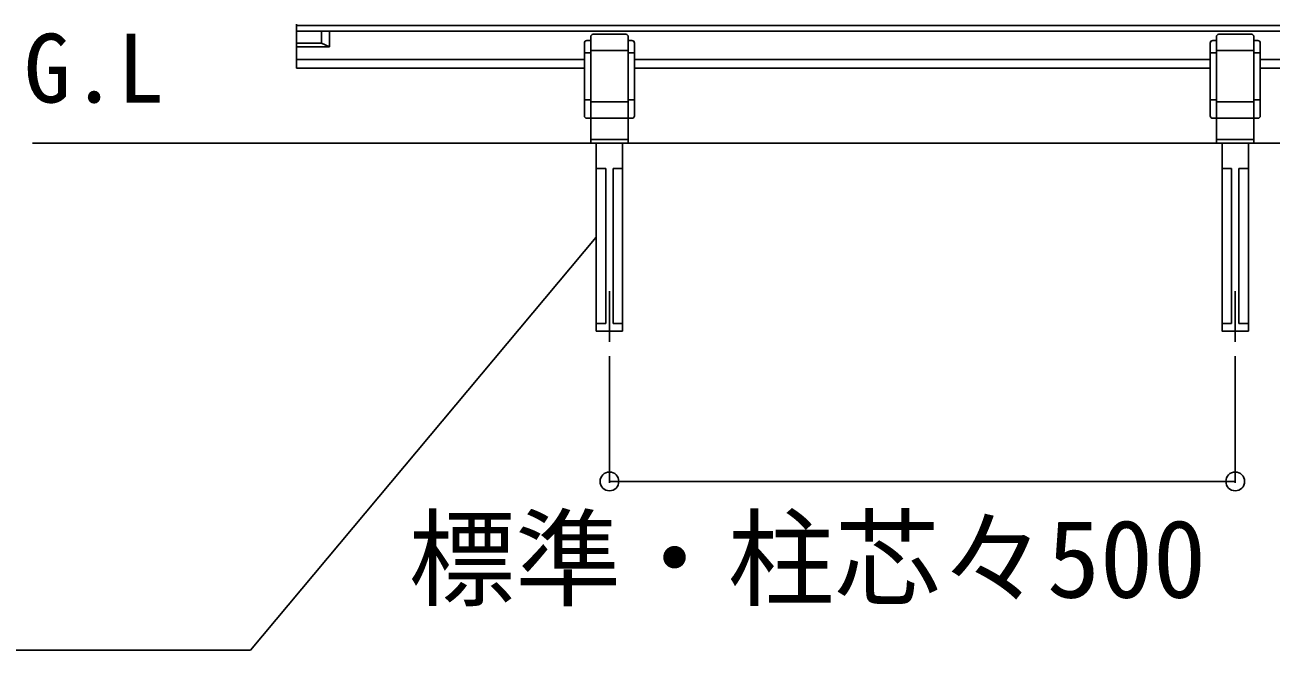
# Model space of a CAD drawing. Units: millimetres, scale not verified. Extents: x -4375 to 4375, y -6499 to 6473.
# Drawn here: x -3087 to -2092, y -846 to -347 of the extents above; entities that cross this region are included whole.
import ezdxf
from ezdxf.enums import TextEntityAlignment as Align

# ---------------------------------------------------------------- set-up
doc = ezdxf.new("R2010")
doc.units = ezdxf.units.MM
doc.header["$LTSCALE"] = 30
for name, color, linetype in [('0-1_USER1', 3, 'Continuous'), ('0-2_YKK_A1', 4, 'Continuous'), ('0-3_YKK_D', 6, 'Continuous'), ('0-5_YSS_K', 3, 'Continuous')]:
    doc.layers.add(name, color=color, linetype=linetype)
doc.styles.add('ＭＳ ゴシック', font='')
doc.styles.get('ＭＳ ゴシック').set_extended_font_data('MS Gothic')

msp = doc.modelspace()

# ---------------------------------------------------------------- linework, layer by layer
at = {"layer": '0-2_YKK_A1'}
for p, q in [((-2870.42, -347.2), (-1870.42, -347.2)), ((-2870.41, -346.2), (-2870.41, -381.2)), ((-1870.42, -351.7), (-2870.42, -351.7)), ((-2870.41, -351.7), (-2870.41, -364.2)), ((-2635.4, -441.2), (-2635.4, -356.2)), ((-2633.4, -354.2), (-2607.4, -354.2)), ((-2605.4, -441.2), (-2605.4, -356.2)), ((-2135.4, -441.2), (-2135.4, -356.2)), ((-2133.4, -354.2), (-2107.4, -354.2)), ((-2105.4, -441.2), (-2105.4, -356.2)), ((-2870.41, -361.2), (-2850.37, -361.2)), ((-2870.41, -364.2), (-2844.19, -364.2)), ((-2640.4, -419.2), (-2640.4, -361.2)), ((-2635.4, -359.2), (-2638.4, -359.2)), ((-2635.4, -367.2), (-2605.4, -367.2)), ((-2602.4, -359.2), (-2605.4, -359.2)), ((-2600.4, -361.2), (-2600.4, -419.2)), ((-2140.4, -419.2), (-2140.4, -361.2)), ((-2135.4, -359.2), (-2138.4, -359.2)), ((-2135.4, -367.2), (-2105.4, -367.2)), ((-2102.4, -359.2), (-2105.4, -359.2)), ((-2100.4, -361.2), (-2100.4, -419.2)), ((-2870.42, -374.2), (-2640.4, -374.2)), ((-2635.4, -368.9), (-2640.4, -368.9)), ((-2600.4, -368.9), (-2605.4, -368.9)), ((-2600.4, -374.2), (-2140.4, -374.2)), ((-2135.4, -368.9), (-2140.4, -368.9)), ((-2100.4, -368.9), (-2105.4, -368.9)), ((-2100.4, -374.2), (-1870.42, -374.2)), ((-2640.4, -381.2), (-2870.43, -381.2)), ((-2140.4, -381.2), (-2600.4, -381.2)), ((-1870.42, -381.2), (-2100.4, -381.2)), ((-2640.4, -406.5), (-2635.4, -406.5)), ((-2635.4, -408.2), (-2605.4, -408.2)), ((-2605.4, -406.5), (-2600.4, -406.5)), ((-2140.4, -406.5), (-2135.4, -406.5)), ((-2135.4, -408.2), (-2105.4, -408.2)), ((-2105.4, -406.5), (-2100.4, -406.5)), ((-2602.4, -421.2), (-2638.4, -421.2)), ((-2102.4, -421.2), (-2138.4, -421.2)), ((-2605.4, -438.2), (-2635.4, -438.2)), ((-2605.4, -441.2), (-2635.4, -441.2)), ((-2609.9, -591.2), (-2609.9, -441.2)), ((-2105.4, -438.2), (-2135.4, -438.2)), ((-2105.4, -441.2), (-2135.4, -441.2)), ((-2109.9, -591.2), (-2109.9, -441.2)), ((-2630.9, -461.2), (-2623.4, -461.2)), ((-2623.4, -585.2), (-2623.4, -461.2)), ((-2617.4, -461.2), (-2609.9, -461.2)), ((-2617.4, -585.2), (-2617.4, -461.2)), ((-2130.9, -461.2), (-2123.4, -461.2)), ((-2123.4, -585.2), (-2123.4, -461.2)), ((-2117.4, -461.2), (-2109.9, -461.2)), ((-2117.4, -585.2), (-2117.4, -461.2)), ((-2620.4, -599.75), (-2620.4, -559.35)), ((-2120.4, -599.75), (-2120.4, -559.35)), ((-2630.9, -585.2), (-2623.4, -585.2)), ((-2617.4, -585.2), (-2609.9, -585.2)), ((-2130.9, -585.2), (-2123.4, -585.2)), ((-2117.4, -585.2), (-2109.9, -585.2))]:
    msp.add_line(p, q, dxfattribs=at)
for points in [[(-2844.19, -364.2), (-2844.19, -351.7), (-2870.42, -351.7)], [(-2850.37, -351.7), (-2850.37, -361.2), (-2844.19, -364.2)], [(-2609.9, -591.2), (-2630.9, -591.2), (-2630.9, -441.2)], [(-2109.9, -591.2), (-2130.9, -591.2), (-2130.9, -441.2)]]:
    msp.add_lwpolyline(points, dxfattribs=at)
for centre, start, end in [((-2633.4, -356.2), 90, 180), ((-2607.4, -356.2), 0, 90), ((-2133.4, -356.2), 90, 180), ((-2107.4, -356.2), 0, 90), ((-2638.4, -361.2), 90, 180), ((-2602.4, -361.2), 0, 90), ((-2138.4, -361.2), 90, 180), ((-2102.4, -361.2), 0, 90), ((-2638.4, -419.2), 180, 270), ((-2602.4, -419.2), 270, 0), ((-2138.4, -419.2), 180, 270), ((-2102.4, -419.2), 270, 0)]:
    msp.add_arc(centre, 2, start, end, dxfattribs=at)
at = {"layer": '0-3_YKK_D'}
for p, q in [((-2620.4, -611.2), (-2620.4, -712.2)), ((-2120.4, -611.2), (-2120.4, -712.2)), ((-2620.4, -711.2), (-2120.4, -711.2))]:
    msp.add_line(p, q, dxfattribs=at)
msp.add_lwpolyline([(-2630.9, -516.2), (-2907.34, -845.84), (-3428.28, -845.84)], dxfattribs=at)
for centre in [(-2620.4, -711.2), (-2120.4, -711.2)]:
    msp.add_circle(centre, 7.5, dxfattribs=at)
at = {"layer": '0-5_YSS_K'}
msp.add_line((-1559.08, -441.2), (-3081.32, -441.2), dxfattribs=at)

# ---------------------------------------------------------------- texts
at = {"layer": '0-1_USER1', "style": 'ＭＳ ゴシック'}
msp.add_text('G.L', height=54.99, dxfattribs=at).set_placement((-3088.3, -425.14), align=Align.BOTTOM_LEFT)
at = {"layer": '0-3_YKK_D', "style": 'ＭＳ ゴシック'}
msp.add_text('標準・柱芯々500', height=62.32, dxfattribs=at).set_placement((-2780.91, -822.7), align=Align.BOTTOM_LEFT)

doc.saveas('drawing.dxf')
